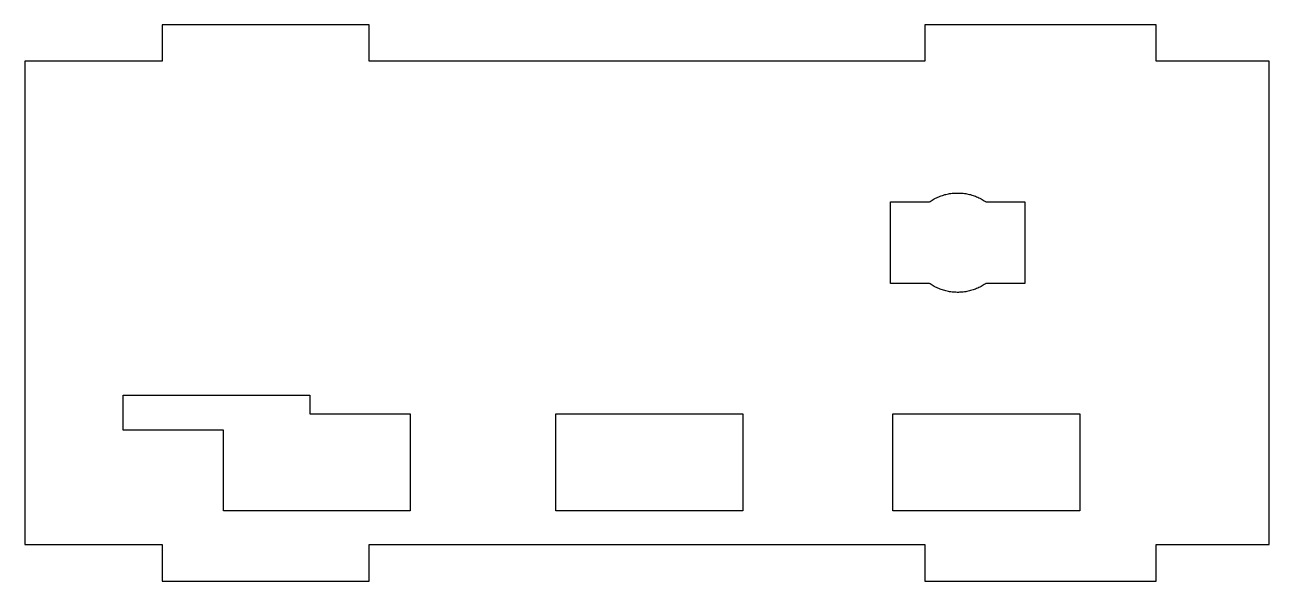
# Model space of a CAD drawing. Header units: millimetres. Extents: x 0 to 107, y 0 to 48.
import ezdxf

# ---------------------------------------------------------------- set-up
doc = ezdxf.new("R2010")
doc.units = ezdxf.units.MM
doc.layers.get('0').update_dxf_attribs({"linetype": 'CONTINUOUS'})

msp = doc.modelspace()

# ---------------------------------------------------------------- linework, layer by layer
for points in [[(11.76, 44.47), (0, 44.47), (0, 3.14), (11.76, 3.14), (11.76, 0), (29.46, 0), (29.46, 3.14), (77.04, 3.14), (77.04, 0), (96.82, 0), (96.82, 3.14), (106.5, 3.14), (106.5, 44.47), (96.82, 44.47), (96.82, 47.58), (77.04, 47.58), (77.04, 44.47), (29.46, 44.47), (29.46, 47.58), (11.76, 47.58)], [(79.36, 24.73), (79.26, 24.74), (79.15, 24.76), (79.05, 24.78), (78.94, 24.8), (78.84, 24.82), (78.73, 24.85), (78.63, 24.88), (78.53, 24.91), (78.43, 24.94), (78.33, 24.98), (78.23, 25.02), (78.13, 25.06), (78.03, 25.11), (77.94, 25.15), (77.84, 25.2), (77.75, 25.25), (77.66, 25.31), (77.57, 25.36), (77.48, 25.42), (77.43, 25.45), (74.09, 25.45), (74.09, 32.45), (77.43, 32.45), (77.48, 32.48), (77.57, 32.54), (77.66, 32.6), (77.75, 32.65), (77.84, 32.7), (77.94, 32.75), (78.03, 32.8), (78.13, 32.84), (78.23, 32.88), (78.33, 32.92), (78.43, 32.96), (78.53, 33), (78.63, 33.03), (78.73, 33.06), (78.84, 33.08), (78.94, 33.11), (79.05, 33.13), (79.15, 33.15), (79.26, 33.16), (79.36, 33.18), (79.47, 33.19), (79.58, 33.19), (79.68, 33.2), (79.79, 33.2), (79.9, 33.2), (80, 33.2), (80.11, 33.19), (80.22, 33.19), (80.32, 33.18), (80.43, 33.16), (80.53, 33.15), (80.64, 33.13), (80.74, 33.11), (80.85, 33.08), (80.95, 33.06), (81.05, 33.03), (81.16, 33), (81.26, 32.96), (81.36, 32.92), (81.46, 32.88), (81.56, 32.84), (81.65, 32.8), (81.75, 32.75), (81.84, 32.7), (81.94, 32.65), (82.03, 32.6), (82.12, 32.54), (82.21, 32.48), (82.25, 32.45), (85.59, 32.45), (85.59, 25.45), (82.25, 25.45), (82.21, 25.42), (82.12, 25.36), (82.03, 25.31), (81.94, 25.25), (81.84, 25.2), (81.75, 25.15), (81.65, 25.11), (81.56, 25.06), (81.46, 25.02), (81.36, 24.98), (81.26, 24.94), (81.16, 24.91), (81.05, 24.88), (80.95, 24.85), (80.85, 24.82), (80.74, 24.8), (80.64, 24.78), (80.53, 24.76), (80.43, 24.74), (80.32, 24.73), (80.22, 24.72), (80.11, 24.71), (80, 24.71), (79.9, 24.7), (79.79, 24.7), (79.68, 24.71), (79.58, 24.71), (79.47, 24.72)], [(8.4, 15.92), (24.4, 15.92), (24.4, 14.32), (32.99, 14.32), (32.99, 6.02), (16.99, 6.02), (16.99, 12.92), (8.4, 12.92)], [(45.44, 14.32), (61.44, 14.32), (61.44, 6.02), (45.44, 6.02)], [(74.29, 6.02), (74.29, 14.32), (90.29, 14.32), (90.29, 6.02)]]:
    msp.add_lwpolyline(points, close=True)

doc.saveas('drawing.dxf')
